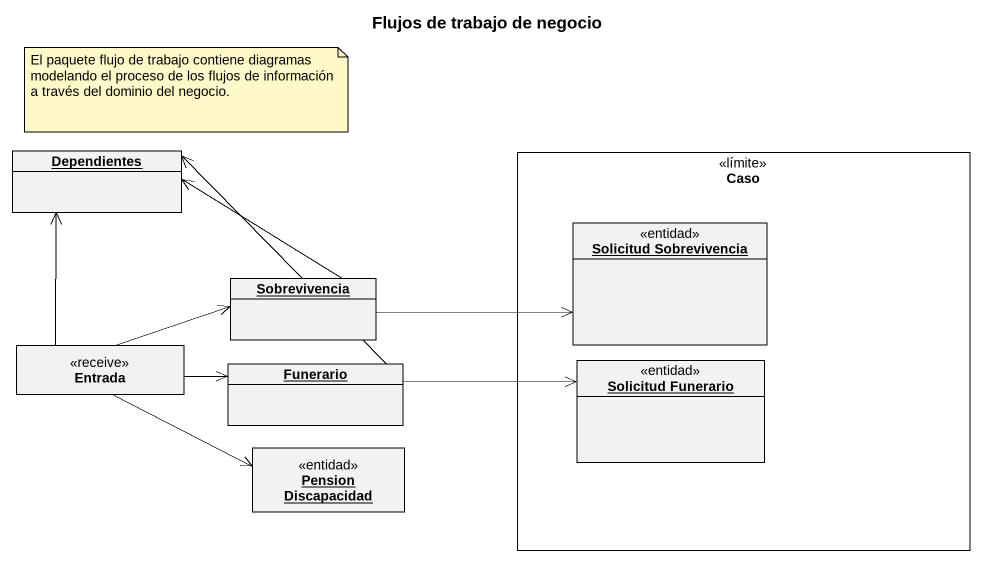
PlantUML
@startuml
title Flujos de trabajo de negocio
hide circle
hide empty members
object Dependientes
rectangle Caso <<límite>> {
  object "Solicitud Sobrevivencia" as Solicitud_Sobrevivencia <<entidad>>
  object "Solicitud Funerario" as Solicitud_Funerario <<entidad>>
}
object Sobrevivencia
class Entrada <<receive>>
object Funerario
object "Pension Discapacidad" as Pension_Discapacidad <<entidad>>
Sobrevivencia -up-> Dependientes
Sobrevivencia -right-> Solicitud_Sobrevivencia
Entrada -up-> Dependientes
Entrada -right-> Sobrevivencia
Entrada -right-> Funerario
Entrada -right-> Pension_Discapacidad
Funerario -up-> Dependientes
Funerario -right-> Solicitud_Funerario
note as N1
  El paquete flujo de trabajo contiene diagramas modelando el proceso de los flujos de información a través del dominio del negocio.
end note
@enduml
